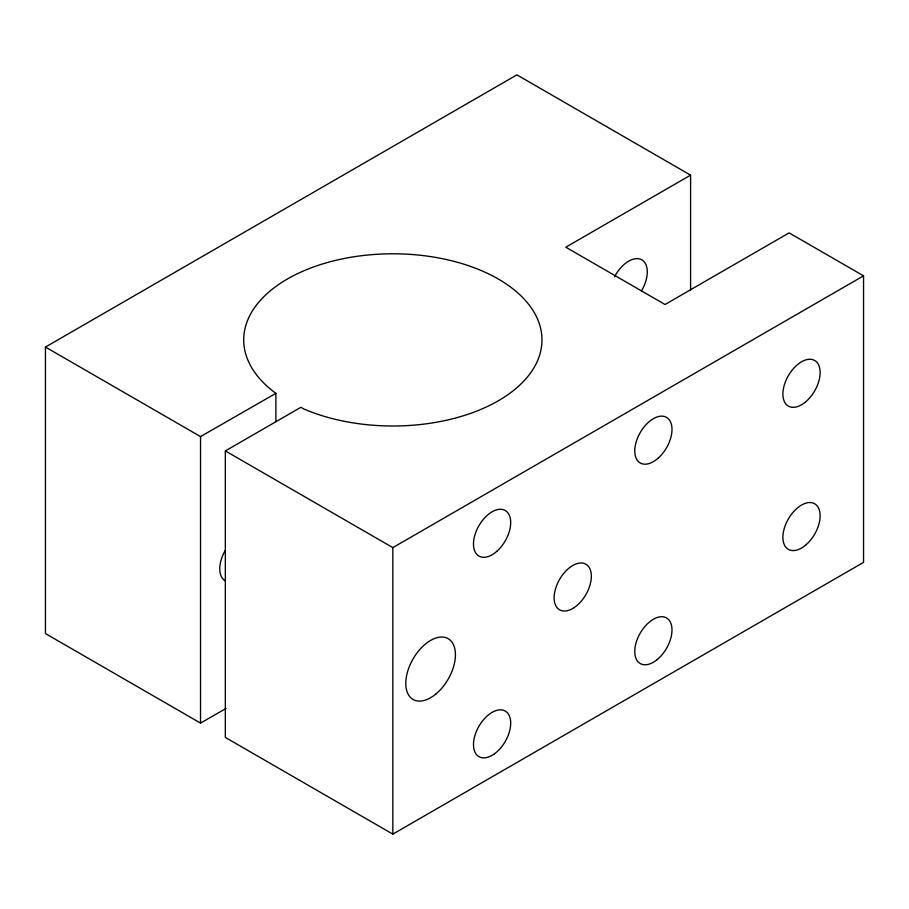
<?xml version="1.0" encoding="UTF-8"?>
<svg xmlns="http://www.w3.org/2000/svg" width="909" height="909" viewBox="0 0 909 909"><rect width="100%" height="100%" fill="white"/><g stroke="black" fill="none" stroke-linecap="round" stroke-linejoin="round"><path stroke-width="1.36" d="M226.057 708.452L200.537 723.109L45.45 633.573L45.45 347.056L516.903 74.868L690.59 175.142L690.59 290.039M690.59 175.142L565.796 247.203L665.047 304.504L789.114 232.874L863.55 275.847L863.55 562.376L392.836 834.132L225.341 737.438L225.341 450.921L300.902 407.289L303.833 408.982A149.133 86.105 0 0 0 538.912 357.26A149.133 86.105 0 0 0 358.373 256.122A149.133 86.105 0 0 0 275.893 393.324L200.537 436.593L45.45 347.056M225.341 450.921L392.836 547.616L863.55 275.847M392.836 547.616L392.836 834.132M275.893 393.324L275.893 421.696M200.537 436.593L200.537 723.109M225.227 580.874A26.316 15.237 -59.9 0 1 225.227 550.479M614.564 276.791A26.316 15.192 -60 0 1 641.538 259.701A26.316 15.192 -60 0 1 641.436 290.937M658.196 458.147A26.316 15.192 -60 0 0 666.536 417.379A26.316 15.192 -60 0 0 635.402 444.99A26.316 15.192 -60 0 0 658.196 458.147M657.002 659.729A26.316 15.192 -60 0 0 667.376 618.495A26.316 15.192 -60 0 0 635.755 643.992A26.316 15.192 -60 0 0 657.002 659.729M496.905 551.263A26.316 15.192 -60 0 0 505.245 510.494A26.316 15.192 -60 0 0 474.112 538.105A26.316 15.192 -60 0 0 496.905 551.263M494.462 753.8A26.316 15.192 -60 0 0 506.881 712.281A26.316 15.192 -60 0 0 474.918 735.495A26.316 15.192 -60 0 0 494.462 753.8M574.181 607.598A26.316 15.192 -60 0 0 588.078 565.989A26.316 15.192 -60 0 0 555.944 587.453A26.316 15.192 -60 0 0 574.181 607.598M436.104 693.84A35.087 20.259 -60 0 0 448.83 639.095A35.087 20.259 -60 0 0 406.914 674.262A35.087 20.259 -60 0 0 436.104 693.84M806.328 544.536A26.316 15.192 -60 0 0 814.68 503.768A26.316 15.192 -60 0 0 783.535 531.367A26.316 15.192 -60 0 0 806.328 544.536M804.965 402.426A26.316 15.192 -60 0 0 815.634 361.134A26.316 15.192 -60 0 0 783.956 386.325A26.316 15.192 -60 0 0 804.965 402.426"/></g></svg>
